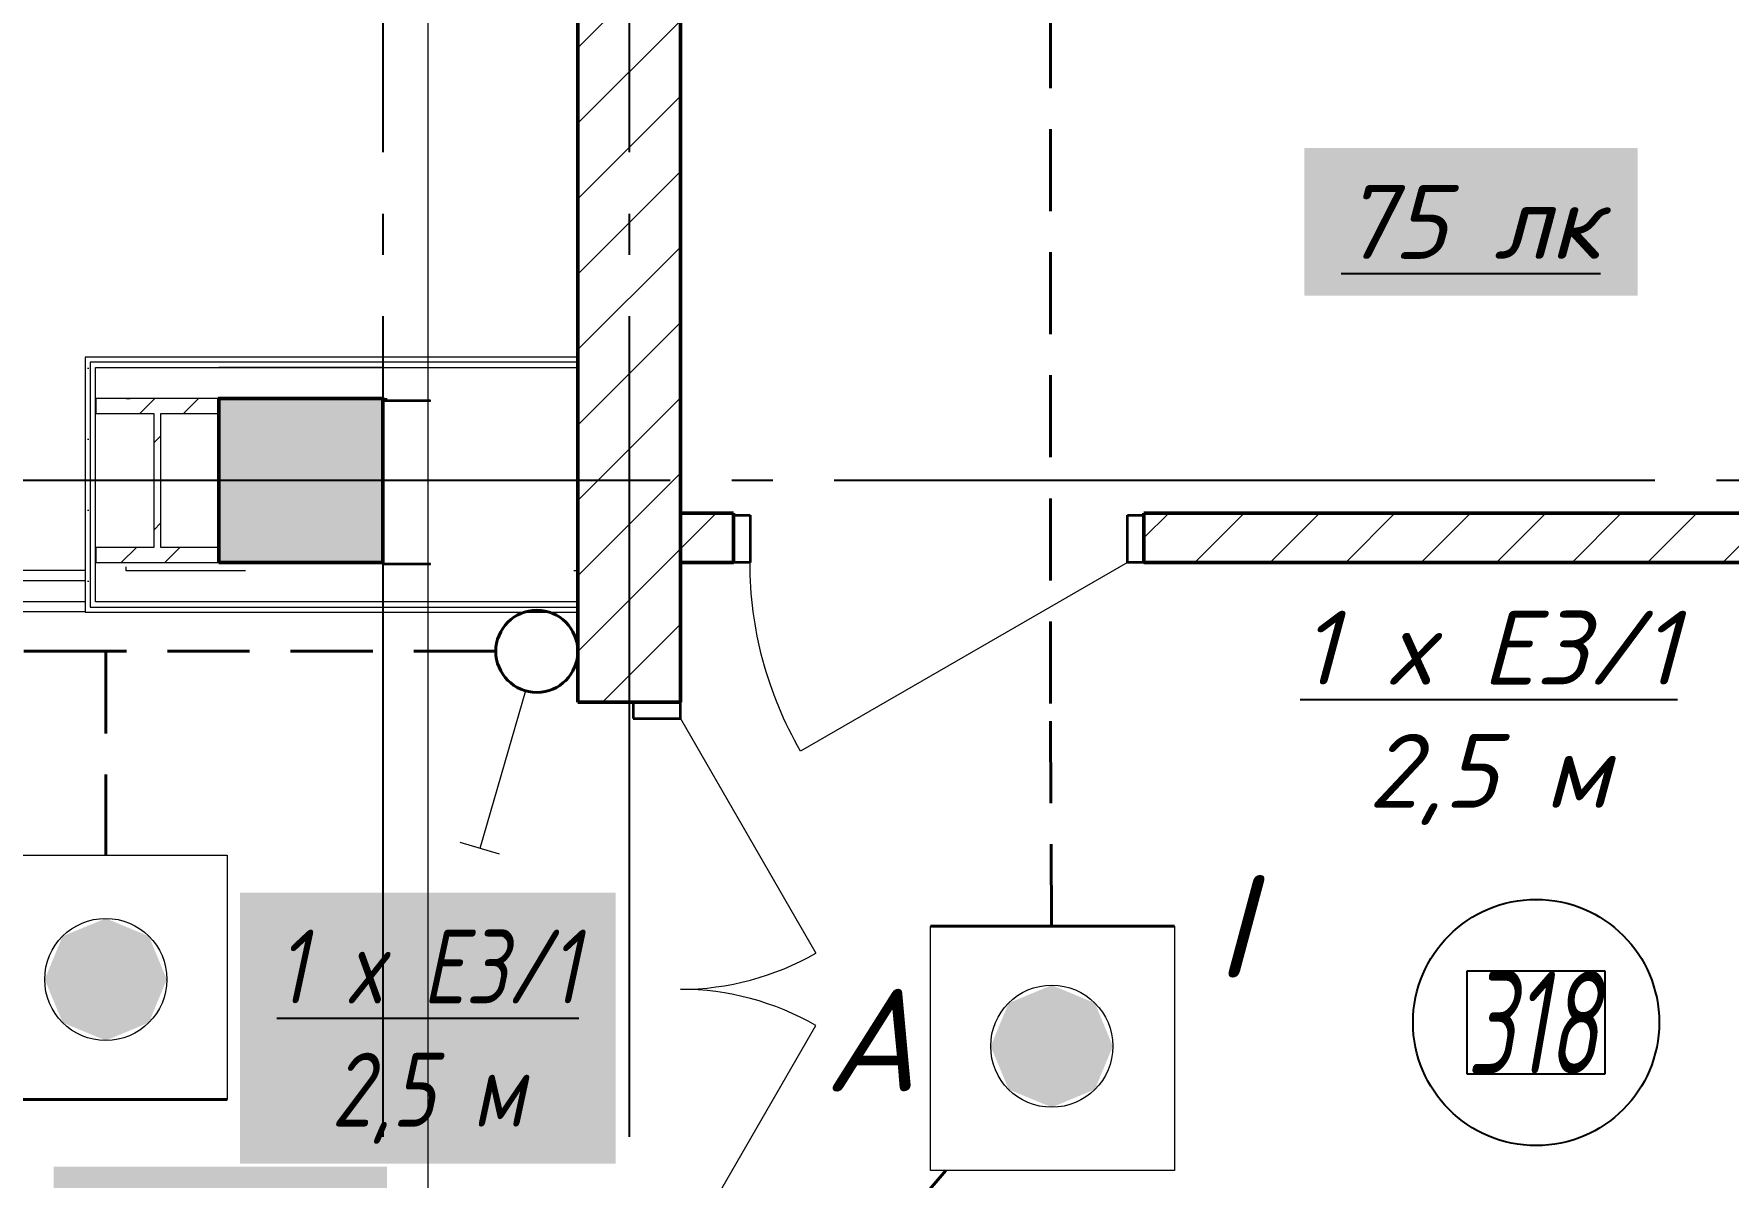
# Model space of a CAD drawing. Header units: millimetres. Extents: x 0 to 1286, y 0 to 420.
# Drawn here: x 506.68 to 547.97, y 262.61 to 290.47 of the extents above; entities that cross this region are included whole.
import ezdxf

# ---------------------------------------------------------------- set-up
doc = ezdxf.new("R2010")
doc.units = ezdxf.units.MM
for name, pattern in [('JIS_02_2.0', [3, 2, -1]), ('ГОСТ 2.303 5', [24, 20, -1.5, 1, -1.5]), ('СПКБ-0000-000-АР#003$0$Achse', [2300, 0, -800, 1500, 0])]:
    doc.linetypes.add(name, pattern=pattern)
for name, color, linetype in [('Viewport2ForCustomObjects_0', 7, 'Continuous'), ('Номер помещения', 7, 'Continuous'), ('СПКБ-0000-000-АР#003$0$Двери ArchiCAD', 7, 'Continuous'), ('СПКБ-0000-000-АР#003$0$Колонны новые', 7, 'Continuous'), ('СПКБ-0000-000-АР#003$0$Колонны существующие', 7, 'Continuous'), ('СПКБ-0000-000-АР#003$0$Перекрытие', 7, 'Continuous'), ('СПКБ-0000-000-АР#003$0$Перекрытие новые', 7, 'Continuous'), ('СПКБ-0000-000-АР#003$0$Стены', 7, 'Continuous'), ('Строительные оси', 7, 'Continuous'), ('ЭО_АВАРИЙНОЕ ОСВЕЩЕНИЕ', 7, 'Continuous'), ('ЭО_РАБОЧЕЕ ОСВЕЩЕНИЕ', 7, 'Continuous')]:
    doc.layers.add(name, color=color, linetype=linetype)
for name, color, linetype, lineweight, true_color in [('СПКБ-0000-000-АР#003$0$Двери ArchiCAD_Ном._пера__23', 7, 'Continuous', 35, 0xff6600), ('СПКБ-0000-000-АР#003$0$Двери ArchiCAD_Ном._пера__3', 7, 'Continuous', 18, 0xff6600), ('СПКБ-0000-000-АР#003$0$Двери ArchiCAD_Ном._пера__58', 7, 'Continuous', 50, 0xdf0000), ('СПКБ-0000-000-АР#003$0$Колонны новые_Ном._пера__108', 7, 'Continuous', 13, 0xfd8379), ('СПКБ-0000-000-АР#003$0$Колонны существующие_Ном._пера__102', 7, 'Continuous', 13, 0xcccccc), ('СПКБ-0000-000-АР#003$0$Перекрытие новые_Ном._пера__161', 7, 'Continuous', 13, 0xe11606), ('СПКБ-0000-000-АР#003$0$Стены_Ном._пера__161', 7, 'Continuous', 13, 0xe11606), ('СПКБ-0000-000-АР#003$0$Стены_Ном._пера__58', 7, 'Continuous', 50, 0xdf0000), ('СПКБ-0000-000-АР#003$0$Стены_Ном._пера__68', 7, 'Continuous', 20, 0xfd4435)]:
    doc.layers.add(name, color=color, linetype=linetype, lineweight=lineweight, true_color=true_color)
for name, color, linetype, lineweight in [('СПКБ-0000-000-АР#003$0$Колонны новые_Ном._пера__20', 1, 'Continuous', 20), ('СПКБ-0000-000-АР#003$0$Колонны существующие_Ном._пера__141', 7, 'Continuous', 50), ('СПКБ-0000-000-АР#003$0$Перекрытие_Ном._пера__1', 7, 'Continuous', 13), ('СПКБ-0000-000-АР#003$0$Стены_Ном._пера__1', 7, 'Continuous', 13), ('СПКБ-0000-000-АР#003$0$Стены_Ном._пера__20', 1, 'Continuous', 20)]:
    doc.layers.add(name, color=color, linetype=linetype, lineweight=lineweight)
doc.styles.add('1.8', font='isocpeui.ttf', dxfattribs={"height": 1.8})
doc.styles.add('2.5', font='isocpeui.ttf')
doc.styles.add('CustomTextStyle23', font='isocpeui.ttf', dxfattribs={"width": 0.651774, "height": 2.5})
pattern_1 = [(45, (0, 0), (-91.9239, 91.9239), [])]
pattern_2 = [(0, (0, 0), (0, 75), [0, -75])]
pattern_3 = [(0, (0, 0), (0, 173.2051), [0, -100]), (0, (50, 86.6), (0, 173.2051), [0, -100])]
pattern_4 = [(45, (0, 0), (-159.099, 159.099), []), (45, (-53.03, 53.03), (-159.099, 159.099), [])]

# ---------------------------------------------------------------- blocks, each defined once
blk = doc.blocks.new('*E601')
at = {"layer": 'Номер помещения', "color": 7, "linetype": 'Continuous', "true_color": 0xffffff}
for p, q in [((207.222, 146.897), (203.847, 146.897)), ((203.847, 146.897), (203.847, 144.397)), ((207.222, 144.397), (207.222, 146.897)), ((203.847, 144.397), (207.222, 144.397)), ((203.847, 144.397), (203.847, 144.397))]:
    blk.add_line(p, q, dxfattribs=at)
at = {"layer": 'Номер помещения', "color": 6, "linetype": 'Continuous'}
blk.add_circle((205.535, 145.647), 3, dxfattribs=at)
at = {"layer": 'Строительные оси', "color": 3, "linetype": 'ГОСТ 2.303 5', "lineweight": 25}
for p, q in [((177.431, 258.857), (177.431, -45.143)), ((183.431, 258.857), (183.431, -45.143)), ((280.431, 158.857), (-283.569, 158.857))]:
    blk.add_line(p, q, dxfattribs=at)
at = {"layer": 'ЭО_АВАРИЙНОЕ ОСВЕЩЕНИЕ', "color": 1, "linetype": 'JIS_02_2.0', "lineweight": 40}
for p, q in [((193.701, 153.42), (193.701, 171.11)), ((170.676, 154.692), (159.812, 154.692)), ((170.676, 154.692), (170.676, 149.721)), ((180.181, 154.692), (170.676, 154.692)), ((193.721, 147.993), (193.701, 153.42)), ((191.148, 142.043), (186.377, 136.455))]:
    blk.add_line(p, q, dxfattribs=at)
at = {"layer": 'ЭО_АВАРИЙНОЕ ОСВЕЩЕНИЕ', "color": 7, "lineweight": 0}
for p, q in [((180.903, 153.732), (179.789, 149.89)), ((180.27, 149.751), (179.309, 150.029)), ((167.684, 149.721), (173.634, 149.721)), ((173.634, 149.721), (173.634, 143.771)), ((190.773, 142.043), (190.773, 147.993)), ((196.723, 147.993), (196.723, 142.043)), ((196.723, 142.043), (190.773, 142.043))]:
    blk.add_line(p, q, dxfattribs=at)
at = {"layer": 'ЭО_АВАРИЙНОЕ ОСВЕЩЕНИЕ', "color": 1, "lineweight": 40}
for p, q in [((190.773, 147.993), (196.723, 147.993)), ((173.634, 143.771), (167.684, 143.771))]:
    blk.add_line(p, q, dxfattribs=at)
blk.add_circle((181.181, 154.692), 1, dxfattribs=at)
at = {"layer": 'ЭО_АВАРИЙНОЕ ОСВЕЩЕНИЕ', "color": 7, "lineweight": 0}
for centre in [(170.676, 146.696), (193.731, 145.068)]:
    blk.add_circle(centre, 1.488, dxfattribs=at)
at = {"layer": 'ЭО_АВАРИЙНОЕ ОСВЕЩЕНИЕ', "color": 1, "lineweight": 0}
for points in [[(170.676, 148.183), (169.624, 147.748), (171.728, 147.748)], [(169.624, 147.748), (169.188, 146.696), (172.163, 146.696)], [(169.624, 147.748), (171.728, 147.748), (172.163, 146.696)], [(169.188, 146.696), (169.624, 145.644), (171.728, 145.644)], [(169.188, 146.696), (172.163, 146.696), (171.728, 145.644)], [(193.731, 146.555), (192.679, 146.119), (194.783, 146.119)], [(192.679, 146.119), (192.244, 145.068), (195.219, 145.068)], [(192.679, 146.119), (194.783, 146.119), (195.219, 145.068)], [(169.624, 145.644), (171.728, 145.644), (170.676, 145.208)], [(192.244, 145.068), (192.679, 144.016), (194.783, 144.016)], [(192.244, 145.068), (195.219, 145.068), (194.783, 144.016)], [(192.679, 144.016), (194.783, 144.016), (193.731, 143.58)]]:
    blk.add_solid(points, dxfattribs=at)
at = {"layer": 'Номер помещения', "linetype": 'Continuous', "style": 'CustomTextStyle23', "width": 0.651774}
blk.add_text('318', height=2.5, dxfattribs=at).set_placement((203.847, 144.397))
blk = doc.blocks.new('СПКБ-0000-000-АР#003$0$Перекрытие_1', base_point=(-24406.7, -2530.3))
at = {"layer": 'СПКБ-0000-000-АР#003$0$Перекрытие_Ном._пера__1', "color": 7, "linetype": 'Continuous', "lineweight": 13, "flags": 128}
blk.add_lwpolyline([(-24406.7, -2530.3), (-24406.7, 18886.6), (-23563.9, 18885.7), (-23563.9, 17144.7), (-22883.9, 17144.7), (-20992.9, 17144.7), (-20022.9, 17144.7), (-20022.9, 20246.7), (-17951.9, 20246.7), (-17956.9, 23688.1), (-17956.9, 25286.1), (17852.7, 25286.1), (17852.7, -2530.3), (5843.1, -2530.3), (243.1, -2530.3)], close=True, dxfattribs=at)
blk = doc.blocks.new('СПКБ-0000-000-АР#003$0$Перекрытие_2', base_point=(22461.7, 19187.9))
at = {"layer": 'СПКБ-0000-000-АР#003$0$Перекрытие новые_Ном._пера__161', "color": 12, "linetype": 'Continuous', "lineweight": 13, "true_color": 0xe11606, "flags": 128}
blk.add_lwpolyline([(22461.7, 19187.9), (17852.7, 19187.9), (17852.7, 3579), (22462, 3579), (22462, 4190.3), (22462, 5140.3), (22462, 7088.5), (25022.7, 7088.5), (25022.7, 9974.9), (19954.3, 9975.7), (19954.3, 12754.6), (25022.7, 12758.4), (25022.7, 15678), (22461.7, 15678), (22461.7, 17613.1), (22461.7, 18563.1)], close=True, dxfattribs=at)
blk = doc.blocks.new('СПКБ-0000-000-АР#003$0$Двупольная Дверь 19_2')
at = {"layer": 'СПКБ-0000-000-АР#003$0$Двери ArchiCAD_Ном._пера__23', "color": 30, "linetype": 'Continuous', "lineweight": 35, "true_color": 0xff6600}
for p, q in [((-660, 0), (-700, 0)), ((-700, 0), (-700, -115)), ((-660, -115), (-660, 0)), ((700, 0), (660, 0)), ((660, 0), (660, -115)), ((700, -115), (700, 0)), ((-700, -115), (-660, -115)), ((660, -115), (700, -115))]:
    blk.add_line(p, q, dxfattribs=at)
at = {"layer": 'СПКБ-0000-000-АР#003$0$Двери ArchiCAD_Ном._пера__3', "color": 30, "linetype": 'Continuous', "lineweight": 18, "true_color": 0xff6600}
for p, q in [((-660, 0), (-88.4, 330)), ((660, 0), (88.4, 330))]:
    blk.add_line(p, q, dxfattribs=at)
for centre, start, end in [((-660, 0), 0, 30), ((660, 0), 150, 180)]:
    blk.add_arc(centre, 660, start, end, dxfattribs=at)
at = {"layer": 'СПКБ-0000-000-АР#003$0$Двери ArchiCAD_Ном._пера__58', "color": 12, "linetype": 'Continuous', "lineweight": 50, "true_color": 0xdf0000}
for p, q in [((-700, 0), (-737, 0)), ((-700, 0), (-700, -115)), ((700, 0), (700, -115)), ((700, 0), (737, 0)), ((-700, -115), (-700, -250)), ((700, -115), (700, -250)), ((-700, -250), (-737, -250)), ((700, -250), (737, -250))]:
    blk.add_line(p, q, dxfattribs=at)
blk = doc.blocks.new('СПКБ-0000-000-АР#003$0$Стена_18', base_point=(18343.1, 18686.8))
at = {"layer": 'СПКБ-0000-000-АР#003$0$Стены_Ном._пера__20', "linetype": 'Continuous', "lineweight": 20}
h = blk.add_hatch(dxfattribs=at)
h.set_pattern_fill('КИРПИЧ_ОБЫКНОВЕННЫЙ', color=1, style=0, pattern_type=2)
h.set_pattern_definition(pattern_1)
h.paths.add_polyline_path([(18468.1, 18686.8), (18218.1, 18686.8), (18218.1, 15345.6), (18353.1, 15345.6), (18468.1, 15345.6)])
at = {"layer": 'СПКБ-0000-000-АР#003$0$Стены_Ном._пера__58', "color": 12, "linetype": 'Continuous', "lineweight": 50, "true_color": 0xdf0000}
for p, q in [((18218.1, 15345.6), (18218.1, 15382.6)), ((18468.1, 15345.6), (18468.1, 15382.6)), ((18353.1, 15345.6), (18218.1, 15345.6)), ((18468.1, 15345.6), (18353.1, 15345.6))]:
    blk.add_line(p, q, dxfattribs=at)
at = {"layer": 'СПКБ-0000-000-АР#003$0$Стены_Ном._пера__58', "color": 12, "linetype": 'Continuous', "lineweight": 50, "true_color": 0xdf0000, "flags": 128}
for points in [[(18218.1, 18686.8), (18218.1, 15345.6)], [(18468.1, 15345.6), (18468.1, 18686.8)]]:
    blk.add_lwpolyline(points, dxfattribs=at)
at = {"layer": 'СПКБ-0000-000-АР#003$0$Двери ArchiCAD', "color": 21, "linetype": 'Continuous', "lineweight": 18, "true_color": 0xff9955, "zscale": 1000, "rotation": 270}
blk.add_blockref('СПКБ-0000-000-АР#003$0$Двупольная Дверь 19_2', (18468.1, 14645.6), dxfattribs=at)
blk = doc.blocks.new('СПКБ-0000-000-АР#003$0$Стена_30', base_point=(12571.8, 15566.1))
at = {"layer": 'СПКБ-0000-000-АР#003$0$Стены_Ном._пера__161', "linetype": 'Continuous', "lineweight": 13, "true_color": 0xe11606}
h = blk.add_hatch(dxfattribs=at)
h.set_pattern_fill('ГИПС', color=12, style=0, pattern_type=2)
h.set_pattern_definition(pattern_2)
h.paths.add_polyline_path([(17018.3, 15666.1), (15243.2, 15666.1), (15243.2, 15641.1), (17018.3, 15641.1)])
h = blk.add_hatch(dxfattribs=at)
h.set_pattern_fill('ГИПС', color=12, style=0, pattern_type=2)
h.set_pattern_definition(pattern_2)
h.paths.add_polyline_path([(15243.2, 15591.1), (15243.2, 15566.1), (17018.3, 15566.1), (17018.3, 15591.1)])
at = {"layer": 'СПКБ-0000-000-АР#003$0$Стены_Ном._пера__161', "color": 12, "linetype": 'Continuous', "lineweight": 13, "true_color": 0xe11606}
for p, q in [((17018.3, 15641.1), (15243.2, 15641.1)), ((15243.2, 15591.1), (17018.3, 15591.1))]:
    blk.add_line(p, q, dxfattribs=at)
at = {"layer": 'СПКБ-0000-000-АР#003$0$Стены_Ном._пера__161', "color": 12, "linetype": 'Continuous', "lineweight": 13, "true_color": 0xe11606, "flags": 128}
for points in [[(17018.3, 15666.1), (15243.2, 15666.1)], [(17018.3, 15566.1), (17018.3, 15666.1)], [(16118.6, 15566.1), (17018.3, 15566.1)]]:
    blk.add_lwpolyline(points, dxfattribs=at)
blk = doc.blocks.new('СПКБ-0000-000-АР#003$0$Однопольная Дверь 19_3')
at = {"layer": 'СПКБ-0000-000-АР#003$0$Двери ArchiCAD_Ном._пера__23', "color": 30, "linetype": 'Continuous', "lineweight": 35, "true_color": 0xff6600}
for p, q in [((-460, 0), (-500, 0)), ((-500, 0), (-500, -115)), ((-460, -115), (-460, 0)), ((500, 0), (460, 0)), ((460, 0), (460, -115)), ((500, -115), (500, 0)), ((-500, -115), (-460, -115)), ((460, -115), (500, -115))]:
    blk.add_line(p, q, dxfattribs=at)
at = {"layer": 'СПКБ-0000-000-АР#003$0$Двери ArchiCAD_Ном._пера__3', "color": 30, "linetype": 'Continuous', "lineweight": 18, "true_color": 0xff6600}
blk.add_line((460, 0), (-336.7, 460), dxfattribs=at)
blk.add_arc((460, 0), 920, 150, 180, dxfattribs=at)
at = {"layer": 'СПКБ-0000-000-АР#003$0$Двери ArchiCAD_Ном._пера__58', "color": 12, "linetype": 'Continuous', "lineweight": 50, "true_color": 0xdf0000}
for p, q in [((-500, 0), (-537, 0)), ((-500, 0), (-500, -115)), ((500, 0), (500, -115)), ((500, 0), (537, 0)), ((-500, -120), (-537, -120)), ((-500, -115), (-500, -120)), ((500, -115), (500, -120)), ((500, -120), (537, -120))]:
    blk.add_line(p, q, dxfattribs=at)
blk = doc.blocks.new('СПКБ-0000-000-АР#003$0$Стена_34', base_point=(22461.7, 15686))
at = {"layer": 'СПКБ-0000-000-АР#003$0$Стены_Ном._пера__20', "linetype": 'Continuous', "lineweight": 20}
h = blk.add_hatch(dxfattribs=at)
h.set_pattern_fill('КИРПИЧ_ОБЫКНОВЕННЫЙ', color=1, style=0, pattern_type=2)
h.set_pattern_definition(pattern_1)
h.paths.add_polyline_path([(18468.1, 15806), (18468.1, 15686), (18597.7, 15686), (18597.7, 15801), (18597.7, 15806)])
h = blk.add_hatch(dxfattribs=at)
h.set_pattern_fill('КИРПИЧ_ОБЫКНОВЕННЫЙ', color=1, style=0, pattern_type=2)
h.set_pattern_definition(pattern_1)
h.paths.add_polyline_path([(22461.7, 15806), (19597.7, 15806), (19597.7, 15801), (19597.7, 15686), (22461.7, 15686)])
at = {"layer": 'СПКБ-0000-000-АР#003$0$Стены_Ном._пера__58', "color": 12, "linetype": 'Continuous', "lineweight": 50, "true_color": 0xdf0000}
for p, q in [((18597.7, 15806), (18560.7, 15806)), ((18597.7, 15801), (18597.7, 15806)), ((18597.7, 15686), (18597.7, 15801)), ((19597.7, 15806), (19634.7, 15806)), ((19597.7, 15801), (19597.7, 15806)), ((19597.7, 15686), (19597.7, 15801)), ((18597.7, 15686), (18560.7, 15686)), ((19597.7, 15686), (19634.7, 15686))]:
    blk.add_line(p, q, dxfattribs=at)
at = {"layer": 'СПКБ-0000-000-АР#003$0$Стены_Ном._пера__58', "color": 12, "linetype": 'Continuous', "lineweight": 50, "true_color": 0xdf0000, "flags": 128}
for points in [[(18597.7, 15806), (18468.1, 15806)], [(18468.1, 15806), (18468.1, 15686)], [(22461.7, 15806), (19597.7, 15806)], [(22461.7, 15686), (22461.7, 15806)], [(18468.1, 15686), (18597.7, 15686)], [(19597.7, 15686), (22461.7, 15686)]]:
    blk.add_lwpolyline(points, dxfattribs=at)
at = {"layer": 'СПКБ-0000-000-АР#003$0$Двери ArchiCAD', "color": 21, "linetype": 'Continuous', "lineweight": 18, "true_color": 0xff9955, "xscale": -1, "zscale": 1000, "rotation": 180}
blk.add_blockref('СПКБ-0000-000-АР#003$0$Однопольная Дверь 19_3', (19097.7, 15686), dxfattribs=at)
blk = doc.blocks.new('СПКБ-0000-000-АР#003$0$Стена_72', base_point=(18218.1, 15665.1))
at = {"layer": 'СПКБ-0000-000-АР#003$0$Стены_Ном._пера__20', "linetype": 'Continuous', "lineweight": 20}
h = blk.add_hatch(dxfattribs=at)
h.set_pattern_fill('ШТУКАТУРКА', color=1, style=0, pattern_type=2)
h.set_pattern_definition(pattern_3)
h.paths.add_polyline_path([(17017.3, 15565.1), (18218.1, 15565.1), (18218.1, 15577.1), (17029.3, 15577.1)])
h = blk.add_hatch(dxfattribs=at)
h.set_pattern_fill('ШТУКАТУРКА', color=1, style=0, pattern_type=2)
h.set_pattern_definition(pattern_3)
h.paths.add_polyline_path([(18218.1, 15590.1), (17042.3, 15590.1), (17029.3, 15577.1), (18218.1, 15577.1)])
at = {"layer": 'СПКБ-0000-000-АР#003$0$Стены_Ном._пера__1', "color": 7, "linetype": 'СПКБ-0000-000-АР#003$0$Achse', "lineweight": 13, "flags": 128}
blk.add_lwpolyline([(18218.1, 15665.1), (17117.3, 15665.1)], dxfattribs=at)
at = {"layer": 'СПКБ-0000-000-АР#003$0$Стены_Ном._пера__1', "color": 7, "linetype": 'Continuous', "lineweight": 13, "flags": 128}
blk.add_lwpolyline([(18218.1, 15665.1), (18218.1, 15590.1)], dxfattribs=at)
at = {"layer": 'СПКБ-0000-000-АР#003$0$Стены_Ном._пера__20', "color": 1, "linetype": 'Continuous', "lineweight": 20, "flags": 128}
for points in [[(18218.1, 15590.1), (18218.1, 15577.1)], [(18218.1, 15577.1), (18218.1, 15565.1)], [(17017.3, 15565.1), (18218.1, 15565.1)]]:
    blk.add_lwpolyline(points, dxfattribs=at)
at = {"layer": 'СПКБ-0000-000-АР#003$0$Стены_Ном._пера__68', "color": 20, "linetype": 'Continuous', "lineweight": 20, "true_color": 0xfd4435}
for p, q in [((17029.3, 15577.1), (18218.1, 15577.1)), ((18218.1, 15590.1), (17042.3, 15590.1))]:
    blk.add_line(p, q, dxfattribs=at)
blk = doc.blocks.new('СПКБ-0000-000-АР#003$0$Стена_73', base_point=(17117.3, 15665.1))
at = {"layer": 'СПКБ-0000-000-АР#003$0$Стены_Ном._пера__20', "linetype": 'Continuous', "lineweight": 20}
h = blk.add_hatch(dxfattribs=at)
h.set_pattern_fill('ШТУКАТУРКА', color=1, style=0, pattern_type=2)
h.set_pattern_definition(pattern_3)
h.paths.add_polyline_path([(17017.3, 16185.7), (17017.3, 15565.1), (17029.3, 15577.1), (17029.3, 16173.7)])
h = blk.add_hatch(dxfattribs=at)
h.set_pattern_fill('ШТУКАТУРКА', color=1, style=0, pattern_type=2)
h.set_pattern_definition(pattern_3)
h.paths.add_polyline_path([(17042.3, 15590.1), (17042.3, 16160.7), (17029.3, 16173.7), (17029.3, 15577.1)])
at = {"layer": 'СПКБ-0000-000-АР#003$0$Стены_Ном._пера__1', "color": 7, "linetype": 'СПКБ-0000-000-АР#003$0$Achse', "lineweight": 13, "flags": 128}
blk.add_lwpolyline([(17117.3, 15665.1), (17117.3, 16085.7)], dxfattribs=at)
at = {"layer": 'СПКБ-0000-000-АР#003$0$Стены_Ном._пера__20', "color": 1, "linetype": 'Continuous', "lineweight": 20, "flags": 128}
blk.add_lwpolyline([(17017.3, 16185.7), (17017.3, 15565.1)], dxfattribs=at)
at = {"layer": 'СПКБ-0000-000-АР#003$0$Стены_Ном._пера__68', "color": 20, "linetype": 'Continuous', "lineweight": 20, "true_color": 0xfd4435}
for p, q in [((17029.3, 16173.7), (17029.3, 15577.1)), ((17042.3, 15590.1), (17042.3, 16160.7))]:
    blk.add_line(p, q, dxfattribs=at)
blk = doc.blocks.new('СПКБ-0000-000-АР#003$0$Стена_74', base_point=(18218.1, 16085.7))
at = {"layer": 'СПКБ-0000-000-АР#003$0$Стены_Ном._пера__20', "linetype": 'Continuous', "lineweight": 20}
h = blk.add_hatch(dxfattribs=at)
h.set_pattern_fill('ШТУКАТУРКА', color=1, style=0, pattern_type=2)
h.set_pattern_definition(pattern_3)
h.paths.add_polyline_path([(17343.1, 16185.7), (17017.3, 16185.7), (17029.3, 16173.7), (17343.1, 16173.7)])
h = blk.add_hatch(dxfattribs=at)
h.set_pattern_fill('ШТУКАТУРКА', color=1, style=0, pattern_type=2)
h.set_pattern_definition(pattern_3)
h.paths.add_polyline_path([(17042.3, 16160.7), (17343.1, 16160.7), (17343.1, 16173.7), (17029.3, 16173.7)])
h = blk.add_hatch(dxfattribs=at)
h.set_pattern_fill('ШТУКАТУРКА', color=1, style=0, pattern_type=2)
h.set_pattern_definition(pattern_3)
h.paths.add_polyline_path([(17743.1, 16185.7), (17343.1, 16185.7), (17343.1, 16173.7), (17743.1, 16173.7)])
h = blk.add_hatch(dxfattribs=at)
h.set_pattern_fill('ШТУКАТУРКА', color=1, style=0, pattern_type=2)
h.set_pattern_definition(pattern_3)
h.paths.add_polyline_path([(17743.1, 16173.7), (17343.1, 16173.7), (17343.1, 16160.7), (17743.1, 16160.7)])
h = blk.add_hatch(dxfattribs=at)
h.set_pattern_fill('ШТУКАТУРКА', color=1, style=0, pattern_type=2)
h.set_pattern_definition(pattern_3)
h.paths.add_polyline_path([(18218.1, 16185.7), (17743.1, 16185.7), (17743.1, 16173.7), (18218.1, 16173.7)])
h = blk.add_hatch(dxfattribs=at)
h.set_pattern_fill('ШТУКАТУРКА', color=1, style=0, pattern_type=2)
h.set_pattern_definition(pattern_3)
h.paths.add_polyline_path([(17743.1, 16160.7), (18218.1, 16160.7), (18218.1, 16173.7), (17743.1, 16173.7)])
at = {"layer": 'СПКБ-0000-000-АР#003$0$Стены_Ном._пера__1', "color": 7, "linetype": 'Continuous', "lineweight": 13, "flags": 128}
blk.add_lwpolyline([(18218.1, 16085.7), (18218.1, 16160.7)], dxfattribs=at)
at = {"layer": 'СПКБ-0000-000-АР#003$0$Стены_Ном._пера__1', "color": 7, "linetype": 'СПКБ-0000-000-АР#003$0$Achse', "lineweight": 13, "flags": 128}
for points in [[(17117.3, 16085.7), (17343.1, 16085.7)], [(17743.1, 16085.7), (18218.1, 16085.7)]]:
    blk.add_lwpolyline(points, dxfattribs=at)
at = {"layer": 'СПКБ-0000-000-АР#003$0$Стены_Ном._пера__20', "color": 1, "linetype": 'Continuous', "lineweight": 20, "flags": 128}
for points in [[(18218.1, 16185.7), (17017.3, 16185.7)], [(18218.1, 16173.7), (18218.1, 16185.7)], [(18218.1, 16160.7), (18218.1, 16173.7)]]:
    blk.add_lwpolyline(points, dxfattribs=at)
at = {"layer": 'СПКБ-0000-000-АР#003$0$Стены_Ном._пера__68', "color": 20, "linetype": 'Continuous', "lineweight": 20, "true_color": 0xfd4435}
for p, q in [((17343.1, 16173.7), (17029.3, 16173.7)), ((17042.3, 16160.7), (17343.1, 16160.7)), ((17743.1, 16173.7), (17343.1, 16173.7)), ((17743.1, 16160.7), (17343.1, 16160.7)), ((17343.1, 16160.7), (17743.1, 16160.7)), ((18218.1, 16173.7), (17743.1, 16173.7)), ((17743.1, 16160.7), (18218.1, 16160.7))]:
    blk.add_line(p, q, dxfattribs=at)
blk = doc.blocks.new('СПКБ-0000-000-АР#003$0$Колонна_87', base_point=(17193.1, 15885.7))
at = {"layer": 'СПКБ-0000-000-АР#003$0$Колонны новые_Ном._пера__108', "linetype": 'Continuous', "lineweight": 13, "true_color": 0xfd8379}
h = blk.add_hatch(dxfattribs=at)
h.set_pattern_fill('СТАЛЬ', color=11, style=0, pattern_type=2)
h.set_pattern_definition(pattern_4)
h.paths.add_polyline_path([(17343.1, 16085.7), (17043.1, 16085.7), (17043.1, 16049.1), (17184.4, 16049.1), (17184.4, 15722.4), (17043.1, 15722.4), (17043.1, 15685.7), (17343.1, 15685.7), (17343.1, 15722.4), (17201.9, 15722.4), (17201.9, 16049.1), (17343.1, 16049.1)])
at = {"layer": 'СПКБ-0000-000-АР#003$0$Колонны новые_Ном._пера__20', "color": 1, "linetype": 'Continuous', "lineweight": 20}
for p, q in [((17343.1, 16085.7), (17043.1, 16085.7)), ((17043.1, 16085.7), (17043.1, 16049.1)), ((17343.1, 16049.1), (17343.1, 16085.7)), ((17043.1, 16049.1), (17184.4, 16049.1)), ((17184.4, 16049.1), (17184.4, 15722.4)), ((17201.9, 15722.4), (17201.9, 16049.1)), ((17201.9, 16049.1), (17343.1, 16049.1)), ((17184.4, 15722.4), (17043.1, 15722.4)), ((17043.1, 15722.4), (17043.1, 15685.7)), ((17343.1, 15722.4), (17201.9, 15722.4)), ((17343.1, 15685.7), (17343.1, 15722.4)), ((17043.1, 15685.7), (17343.1, 15685.7))]:
    blk.add_line(p, q, dxfattribs=at)
blk = doc.blocks.new('СПКБ-0000-000-АР#003$0$Колонна_88', base_point=(17800.2, 16081.2))
at = {"layer": 'СПКБ-0000-000-АР#003$0$Колонны новые_Ном._пера__108', "linetype": 'Continuous', "lineweight": 13, "true_color": 0xfd8379}
h = blk.add_hatch(dxfattribs=at)
h.set_pattern_fill('СТАЛЬ', color=11, style=0, pattern_type=2)
h.set_pattern_definition(pattern_4)
h.paths.add_polyline_path([(17859.1, 15681.2), (17859.1, 15683.2), (17746.1, 15683.2), (17746.1, 16079.2), (17859.1, 16079.2), (17859.1, 16081.2), (17746.1, 16081.2), (17744.1, 16081.2), (17744.1, 16079.2), (17744.1, 15683.2), (17744.1, 15681.2), (17746.1, 15681.2)])
at = {"layer": 'СПКБ-0000-000-АР#003$0$Колонны новые_Ном._пера__20', "color": 1, "linetype": 'Continuous', "lineweight": 20}
for p, q in [((17746.1, 16081.2), (17744.1, 16081.2)), ((17744.1, 16081.2), (17744.1, 16079.2)), ((17744.1, 16079.2), (17744.1, 15683.2)), ((17859.1, 16081.2), (17746.1, 16081.2)), ((17746.1, 15683.2), (17746.1, 16079.2)), ((17746.1, 16079.2), (17859.1, 16079.2)), ((17859.1, 16079.2), (17859.1, 16081.2)), ((17744.1, 15683.2), (17744.1, 15681.2)), ((17744.1, 15681.2), (17746.1, 15681.2)), ((17859.1, 15683.2), (17746.1, 15683.2)), ((17746.1, 15681.2), (17859.1, 15681.2)), ((17859.1, 15681.2), (17859.1, 15683.2))]:
    blk.add_line(p, q, dxfattribs=at)
blk = doc.blocks.new('СПКБ-0000-000-АР#003$0$Колонна_122', base_point=(17543.1, 15885.7))
at = {"layer": 'СПКБ-0000-000-АР#003$0$Колонны существующие_Ном._пера__102', "linetype": 'Continuous', "lineweight": 13, "true_color": 0xcccccc}
blk.add_hatch(color=254, dxfattribs=at).paths.add_polyline_path([(17343.1, 15685.7), (17743.1, 15685.7), (17743.1, 16085.7), (17343.1, 16085.7)])
at = {"layer": 'СПКБ-0000-000-АР#003$0$Колонны существующие_Ном._пера__141', "color": 7, "linetype": 'Continuous', "lineweight": 50, "flags": 128}
blk.add_lwpolyline([(17343.1, 15685.7), (17743.1, 15685.7), (17743.1, 16085.7), (17343.1, 16085.7)], close=True, dxfattribs=at)
blk = doc.blocks.new('*E600')
at = {"layer": 'СПКБ-0000-000-АР#003$0$Колонны новые', "color": 1, "lineweight": 20, "xscale": 0.01, "yscale": 0.01, "zscale": 0.01}
for name, p in [('СПКБ-0000-000-АР#003$0$Колонна_87', (417.499, 185.701)), ('СПКБ-0000-000-АР#003$0$Колонна_88', (423.569, 187.655))]:
    blk.add_blockref(name, p, dxfattribs=at)
at = {"layer": 'СПКБ-0000-000-АР#003$0$Колонны существующие', "color": 7, "lineweight": 50, "xscale": 0.01, "yscale": 0.01, "zscale": 0.01}
blk.add_blockref('СПКБ-0000-000-АР#003$0$Колонна_122', (420.999, 185.701), dxfattribs=at)
at = {"layer": 'СПКБ-0000-000-АР#003$0$Перекрытие', "color": 7, "linetype": 'Continuous', "lineweight": 13, "xscale": 0.01, "yscale": 0.01, "zscale": 0.01}
blk.add_blockref('СПКБ-0000-000-АР#003$0$Перекрытие_1', (1.5, 1.54), dxfattribs=at)
at = {"layer": 'СПКБ-0000-000-АР#003$0$Перекрытие новые', "color": 12, "linetype": 'Continuous', "lineweight": 13, "true_color": 0xe11606, "xscale": 0.01, "yscale": 0.01, "zscale": 0.01}
blk.add_blockref('СПКБ-0000-000-АР#003$0$Перекрытие_2', (470.184, 218.722), dxfattribs=at)
at = {"layer": 'СПКБ-0000-000-АР#003$0$Стены', "color": 12, "lineweight": 50, "true_color": 0xdf0000, "xscale": 0.01, "yscale": 0.01, "zscale": 0.01}
for name, p in [('СПКБ-0000-000-АР#003$0$Стена_18', (428.999, 213.711)), ('СПКБ-0000-000-АР#003$0$Стена_73', (416.74, 183.494)), ('СПКБ-0000-000-АР#003$0$Стена_74', (427.749, 187.701)), ('СПКБ-0000-000-АР#003$0$Стена_34', (470.184, 183.703)), ('СПКБ-0000-000-АР#003$0$Стена_72', (427.749, 183.494))]:
    blk.add_blockref(name, p, dxfattribs=at)
at = {"layer": 'СПКБ-0000-000-АР#003$0$Стены', "color": 12, "lineweight": 13, "true_color": 0xe11606, "xscale": 0.01, "yscale": 0.01, "zscale": 0.01}
blk.add_blockref('СПКБ-0000-000-АР#003$0$Стена_30', (371.286, 182.504), dxfattribs=at)

msp = doc.modelspace()

# ---------------------------------------------------------------- block references
msp.add_blockref('*E600', (92.189, 93.885))
at = {"layer": 'Viewport2ForCustomObjects_0'}
msp.add_blockref('*E601', (337.756, 120.729), dxfattribs=at)

# ---------------------------------------------------------------- texts
at = {"layer": 'ЭО_АВАРИЙНОЕ ОСВЕЩЕНИЕ', "attachment_point": 5}
for s, insert, char_height, style in [('{\\L1 x Е3/1\\P}2,5 м', (542.141, 273.8), 1.8, '1.8'), ('I', (535.897, 268.721), 2.5, '2.5')]:
    msp.add_mtext(s, dxfattribs=dict(at, insert=insert, char_height=char_height, style=style))
at = {"layer": 'ЭО_АВАРИЙНОЕ ОСВЕЩЕНИЕ', "char_height": 1.8, "attachment_point": 5, "style": '1.8', "bg_fill": 1, "box_fill_scale": 1.5, "bg_fill_color": 7, "bg_fill_true_color": 16777215, "bg_fill_transparency": 0}
for s, insert in [('{\\W0.8;\\L1 x Е3/1\\P\\l2,5 м}', (516.283, 266.029)), ('{\\L75 лк}', (511.225, 261.066))]:
    msp.add_mtext(s, dxfattribs=dict(at, insert=insert))
at = {"layer": 'ЭО_АВАРИЙНОЕ ОСВЕЩЕНИЕ', "color": 1, "insert": (527.066, 265.945), "char_height": 2.5, "attachment_point": 5, "style": '2.5'}
msp.add_mtext('А', dxfattribs=at)
at = {"layer": 'ЭО_РАБОЧЕЕ ОСВЕЩЕНИЕ', "insert": (541.703, 285.886), "char_height": 1.8, "attachment_point": 5, "style": '1.8', "bg_fill": 1, "box_fill_scale": 1.5, "bg_fill_color": 7, "bg_fill_true_color": 16777215, "bg_fill_transparency": 0}
msp.add_mtext('{\\L75 лк}', dxfattribs=at)

doc.saveas('drawing.dxf')
